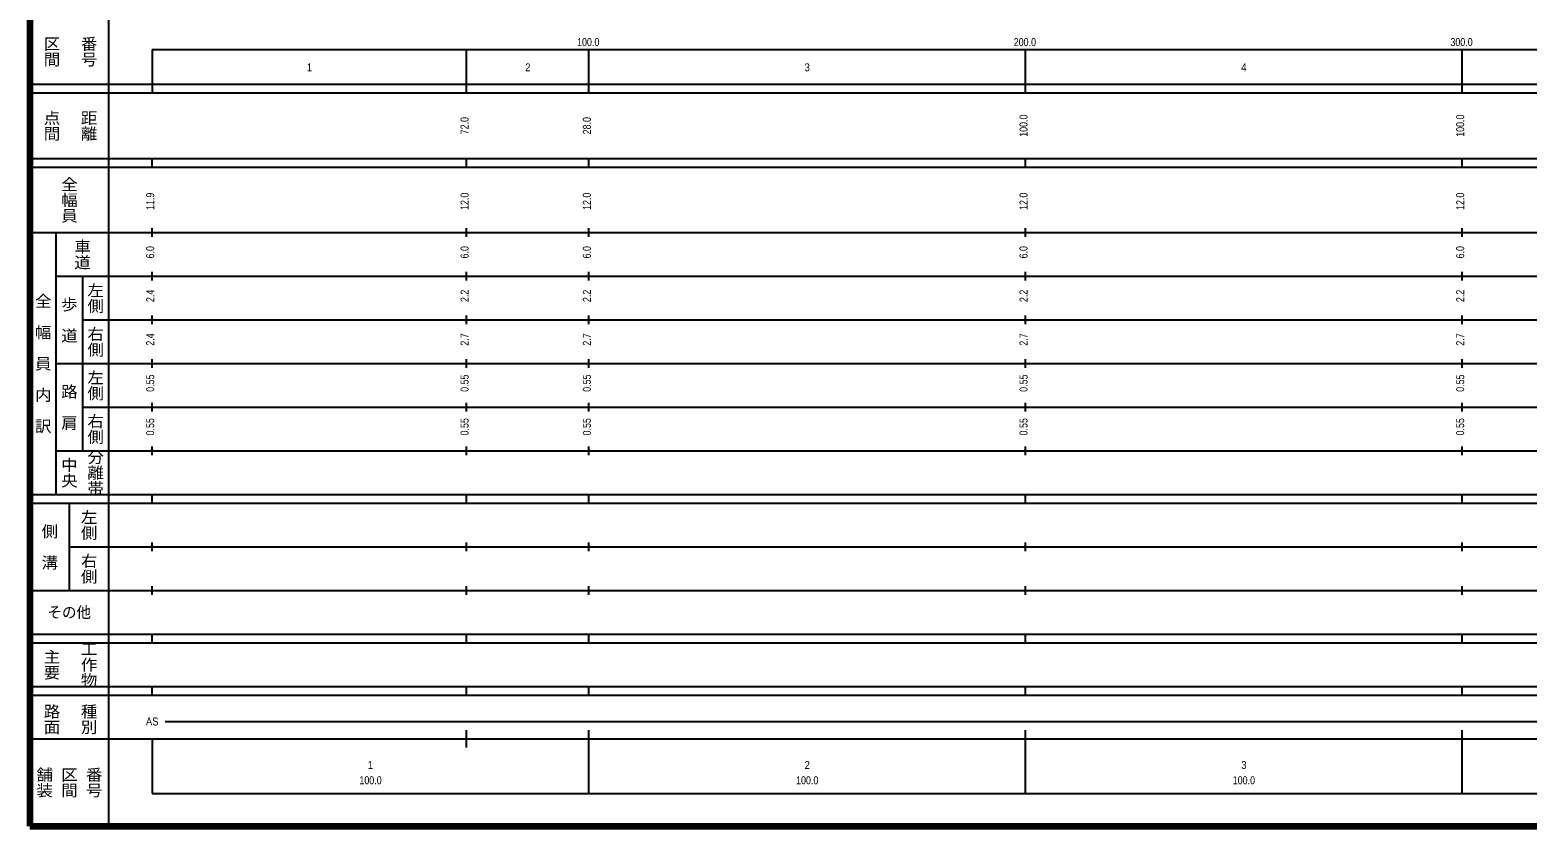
# Model space of a CAD drawing. Units: millimetres on the paper, enlarged 1000 times. Extents: x 40000 to 680000, y 20000 to 380000.
# Drawn here: x 40000 to 382848, y 20000 to 202449 of the extents above; entities that cross this region are included whole.
import ezdxf
from ezdxf.enums import TextEntityAlignment as Align

# ---------------------------------------------------------------- set-up
doc = ezdxf.new("R2010")
doc.units = ezdxf.units.MM
doc.header["$LTSCALE"] = 1000
doc.layers.add('M-TTL', color=2, linetype='Continuous', lineweight=140)
doc.layers.add('M-TTL-BAND', color=7, linetype='Continuous', lineweight=25)
doc.styles.add('@ＭＳ Ｐゴシック', font='')
doc.styles.add('ＭＳ Ｐゴシック', font='')
doc.styles.get('@ＭＳ Ｐゴシック').set_extended_font_data('@MS PGothic')
doc.styles.get('ＭＳ Ｐゴシック').set_extended_font_data('MS PGothic')

msp = doc.modelspace()

# ---------------------------------------------------------------- linework, layer by layer
at = {"layer": 'M-TTL'}
for p, q in [((40000, 380000), (40000, 20000)), ((40000, 20000), (680000, 20000))]:
    msp.add_line(p, q, dxfattribs=at)
at = {"layer": 'M-TTL-BAND'}
for p, q in [((58000, 370000), (58000, 20000)), ((68000, 198000), (579000, 198000)), ((68000, 198000), (68000, 188000)), ((140000, 188000), (140000, 198000)), ((168000, 188000), (168000, 198000)), ((268000, 188000), (268000, 198000)), ((368000, 188000), (368000, 198000)), ((40000, 190000), (579000, 190000)), ((40000, 188000), (579000, 188000)), ((40000, 173000), (579000, 173000)), ((68000, 171000), (68000, 173000)), ((140000, 171000), (140000, 173000)), ((168000, 171000), (168000, 173000)), ((268000, 171000), (268000, 173000)), ((368000, 171000), (368000, 173000)), ((40000, 171000), (579000, 171000)), ((40000, 156000), (579000, 156000)), ((46000, 96000), (46000, 156000)), ((68000, 155000), (68000, 157000)), ((140000, 155000), (140000, 157000)), ((168000, 155000), (168000, 157000)), ((268000, 155000), (268000, 157000)), ((368000, 155000), (368000, 157000)), ((46000, 146000), (579000, 146000)), ((52000, 146000), (52000, 106000)), ((68000, 145000), (68000, 147000)), ((140000, 145000), (140000, 147000)), ((168000, 145000), (168000, 147000)), ((268000, 145000), (268000, 147000)), ((368000, 145000), (368000, 147000)), ((52000, 136000), (579000, 136000)), ((68000, 135000), (68000, 137000)), ((140000, 135000), (140000, 137000)), ((168000, 135000), (168000, 137000)), ((268000, 135000), (268000, 137000)), ((368000, 135000), (368000, 137000)), ((68000, 125000), (68000, 127000)), ((140000, 125000), (140000, 127000)), ((168000, 125000), (168000, 127000)), ((268000, 125000), (268000, 127000)), ((368000, 125000), (368000, 127000)), ((46000, 126000), (579000, 126000)), ((68000, 115000), (68000, 117000)), ((140000, 115000), (140000, 117000)), ((168000, 115000), (168000, 117000)), ((268000, 115000), (268000, 117000)), ((368000, 115000), (368000, 117000)), ((52000, 116000), (579000, 116000)), ((68000, 105000), (68000, 107000)), ((140000, 105000), (140000, 107000)), ((168000, 105000), (168000, 107000)), ((268000, 105000), (268000, 107000)), ((368000, 105000), (368000, 107000)), ((46000, 106000), (579000, 106000)), ((40000, 96000), (579000, 96000)), ((68000, 94000), (68000, 96000)), ((140000, 94000), (140000, 96000)), ((168000, 94000), (168000, 96000)), ((268000, 94000), (268000, 96000)), ((368000, 94000), (368000, 96000)), ((40000, 94000), (579000, 94000)), ((49000, 94000), (49000, 74000)), ((49000, 84000), (579000, 84000)), ((68000, 83000), (68000, 85000)), ((140000, 83000), (140000, 85000)), ((168000, 83000), (168000, 85000)), ((268000, 83000), (268000, 85000)), ((368000, 83000), (368000, 85000)), ((40000, 74000), (579000, 74000)), ((68000, 73000), (68000, 75000)), ((140000, 73000), (140000, 75000)), ((168000, 73000), (168000, 75000)), ((268000, 73000), (268000, 75000)), ((368000, 73000), (368000, 75000)), ((40000, 64000), (579000, 64000)), ((40000, 62000), (579000, 62000)), ((68000, 62000), (68000, 64000)), ((140000, 62000), (140000, 64000)), ((168000, 62000), (168000, 64000)), ((268000, 62000), (268000, 64000)), ((368000, 62000), (368000, 64000)), ((40000, 52000), (579000, 52000)), ((68000, 50000), (68000, 52000)), ((140000, 50000), (140000, 52000)), ((168000, 50000), (168000, 52000)), ((268000, 50000), (268000, 52000)), ((368000, 50000), (368000, 52000)), ((40000, 50000), (579000, 50000)), ((71000, 44000), (565000, 44000)), ((140000, 38000), (140000, 42000)), ((168000, 27500), (168000, 42000)), ((268000, 27500), (268000, 42000)), ((368000, 27500), (368000, 42000)), ((40000, 40000), (579000, 40000)), ((68000, 40000), (68000, 27500)), ((68000, 27500), (579000, 27500))]:
    msp.add_line(p, q, dxfattribs=at)

# ---------------------------------------------------------------- texts
at = {"layer": 'M-TTL-BAND', "style": '@ＭＳ Ｐゴシック', "width": 0.95}
for s, p in [('区間', (45000, 197500)), ('番号', (53500, 197500)), ('点間', (45000, 180500)), ('距離', (53500, 180500)), ('全幅員', (49000, 163500)), ('車道', (52000, 151000)), ('左側', (55000, 141000)), ('全\u3000幅\u3000員\u3000内\u3000訳', (43000, 126000)), ('歩\u3000道', (49000, 136000)), ('右側', (55000, 131000)), ('左側', (55000, 121000)), ('路\u3000肩', (49000, 116000)), ('右側', (55000, 111000)), ('中央', (49000, 101000)), ('分離帯', (55000, 101000)), ('側\u3000溝', (44500, 84000)), ('左側', (53500, 89000)), ('右側', (53500, 79000)), ('工作物', (53500, 57000)), ('主要', (45000, 57000)), ('路面', (45000, 44500)), ('種別', (53500, 44500)), ('舗装', (43333, 30000)), ('区間', (49000, 30000)), ('番号', (54667, 30000))]:
    msp.add_text(s, height=2766, rotation=270, dxfattribs=at).set_placement(p, align=Align.MIDDLE_CENTER)
at = {"layer": 'M-TTL-BAND', "style": 'ＭＳ Ｐゴシック'}
for s, width, p in [('100.0', 0.85, (167844, 198195)), ('200.0', 0.85, (267844, 198195)), ('300.0', 0.85, (367844, 198195)), ('1', 0.9, (104000, 192405)), ('2', 0.9, (154000, 192405)), ('3', 0.9, (218000, 192405)), ('4', 0.9, (318000, 192405)), ('AS', 0.9, (68000, 42500)), ('1', 0.9, (118000, 32523)), ('2', 0.9, (218000, 32523)), ('3', 0.9, (318000, 32523)), ('100.0', 0.85, (118000, 29033)), ('100.0', 0.85, (218000, 29033)), ('100.0', 0.85, (318000, 29033))]:
    msp.add_text(s, height=1833, dxfattribs=dict(at, width=width)).set_placement(p, align=Align.BOTTOM_CENTER)
at = {"layer": 'M-TTL-BAND', "style": 'ＭＳ Ｐゴシック', "width": 0.85}
for s, p in [('72.0', (141000, 180500)), ('28.0', (169000, 180500)), ('100.0', (269000, 180500)), ('100.0', (369000, 180500)), ('11.9', (69000, 163174)), ('12.0', (141000, 163174)), ('12.0', (169000, 163174)), ('12.0', (269000, 163174)), ('12.0', (369000, 163174)), ('6.0', (69000, 151500)), ('6.0', (141000, 151500)), ('6.0', (169000, 151500)), ('6.0', (269000, 151500)), ('6.0', (369000, 151500)), ('2.4', (69000, 141500)), ('2.2', (141000, 141500)), ('2.2', (169000, 141500)), ('2.2', (269000, 141500)), ('2.2', (369000, 141500)), ('2.4', (69000, 131500)), ('2.7', (141000, 131500)), ('2.7', (169000, 131500)), ('2.7', (269000, 131500)), ('2.7', (369000, 131500)), ('0.55', (69000, 121500)), ('0.55', (141000, 121500)), ('0.55', (169000, 121500)), ('0.55', (269000, 121500)), ('0.55', (369000, 121500)), ('0.55', (69000, 111500)), ('0.55', (141000, 111500)), ('0.55', (169000, 111500)), ('0.55', (269000, 111500)), ('0.55', (369000, 111500))]:
    msp.add_text(s, height=1833, rotation=90, dxfattribs=at).set_placement(p, align=Align.BOTTOM_CENTER)
at = {"layer": 'M-TTL-BAND', "style": 'ＭＳ Ｐゴシック', "width": 0.95}
msp.add_text('その他', height=2566, dxfattribs=at).set_placement((49000, 69000), align=Align.MIDDLE_CENTER)

doc.saveas('drawing.dxf')
